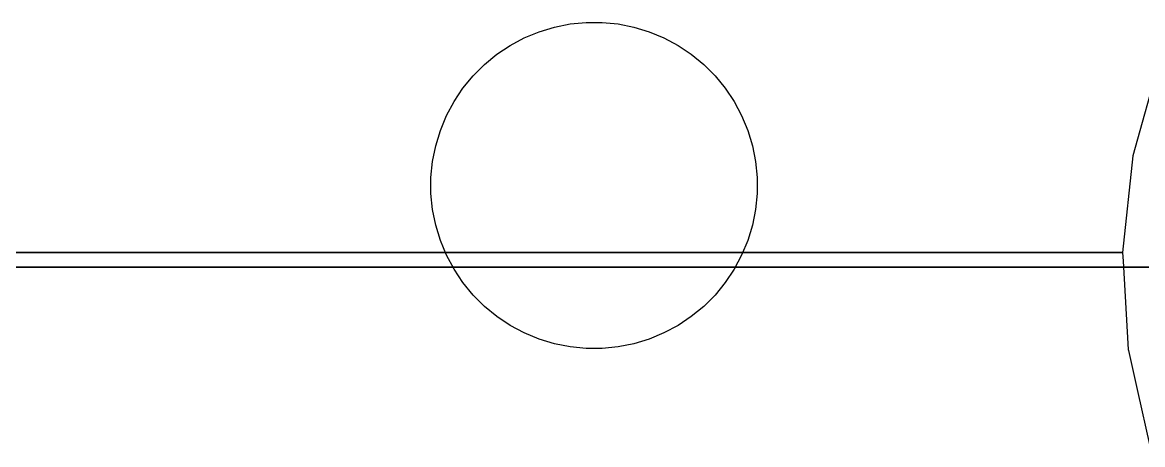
# Model space of a CAD drawing. Extents: x 124579 to 173950, y -108350 to -87650.
# Drawn here: x 164700 to 167444, y -90435 to -89400 of the extents above; entities that cross this region are included whole.
import ezdxf

# ---------------------------------------------------------------- set-up
doc = ezdxf.new("R2010")
doc.units = 0
doc.layers.add('L2D0_Cu1', color=1, linetype='CONTINUOUS')
doc.layers.add('L4D0_Cu2', color=2, linetype='CONTINUOUS')

msp = doc.modelspace()

# ---------------------------------------------------------------- linework, layer by layer
at = {"layer": 'L2D0_Cu1'}
msp.add_lwpolyline([(166080.373, -90199.518), (166041.308, -90195.671), (166002.808, -90188.013), (165965.244, -90176.618), (165928.978, -90161.596), (165894.359, -90143.091), (165861.72, -90121.283), (165831.376, -90096.38), (165803.62, -90068.624), (165778.717, -90038.28), (165756.909, -90005.641), (165738.404, -89971.022), (165723.382, -89934.756), (165711.987, -89897.192), (165704.329, -89858.692), (165700.482, -89819.627), (165700.482, -89780.373), (165704.329, -89741.308), (165711.987, -89702.808), (165723.382, -89665.244), (165738.404, -89628.978), (165756.909, -89594.359), (165778.717, -89561.72), (165803.62, -89531.376), (165831.376, -89503.62), (165861.72, -89478.717), (165894.359, -89456.909), (165928.978, -89438.404), (165965.244, -89423.382), (166002.808, -89411.987), (166041.308, -89404.329), (166080.373, -89400.482), (166119.627, -89400.482), (166158.692, -89404.329), (166197.192, -89411.987), (166234.756, -89423.382), (166271.022, -89438.404), (166305.641, -89456.909), (166338.28, -89478.717), (166368.624, -89503.62), (166396.38, -89531.376), (166421.283, -89561.72), (166443.091, -89594.359), (166461.596, -89628.978), (166476.618, -89665.244), (166488.013, -89702.808), (166495.671, -89741.308), (166499.518, -89780.373), (166499.518, -89819.627), (166495.671, -89858.692), (166488.013, -89897.192), (166476.618, -89934.756), (166461.596, -89971.022), (166443.091, -90005.641), (166421.283, -90038.28), (166396.38, -90068.624), (166368.624, -90096.38), (166338.28, -90121.283), (166305.641, -90143.091), (166271.022, -90161.596), (166234.756, -90176.618), (166197.192, -90188.013), (166158.692, -90195.671), (166119.627, -90199.518)], close=True, dxfattribs=at)
for points in [[(167484.051, -89497.428), (167420.309, -89727.272), (167394.963, -89964.44), (131707.393, -89964.44)], [(131707.393, -89964.44), (167394.963, -89964.44), (167396.169, -89985.347), (167408.694, -90202.562), (167409.137, -90204.526), (167409.137, -90204.529), (167432.36, -90307.577), (167461.131, -90435.245)]]:
    msp.add_lwpolyline(points, dxfattribs=at)
at = {"layer": 'L4D0_Cu2'}
msp.add_lwpolyline([(166080.373, -90199.518), (166041.308, -90195.671), (166002.808, -90188.013), (165965.244, -90176.618), (165928.978, -90161.596), (165894.359, -90143.091), (165861.72, -90121.283), (165831.376, -90096.38), (165803.62, -90068.624), (165778.717, -90038.28), (165756.909, -90005.641), (165738.404, -89971.022), (165723.382, -89934.756), (165711.987, -89897.192), (165704.329, -89858.692), (165700.482, -89819.627), (165700.482, -89780.373), (165704.329, -89741.308), (165711.987, -89702.808), (165723.382, -89665.244), (165738.404, -89628.978), (165756.909, -89594.359), (165778.717, -89561.72), (165803.62, -89531.376), (165831.376, -89503.62), (165861.72, -89478.717), (165894.359, -89456.909), (165928.978, -89438.404), (165965.244, -89423.382), (166002.808, -89411.987), (166041.308, -89404.329), (166080.373, -89400.482), (166119.627, -89400.482), (166158.692, -89404.329), (166197.192, -89411.987), (166234.756, -89423.382), (166271.022, -89438.404), (166305.641, -89456.909), (166338.28, -89478.717), (166368.624, -89503.62), (166396.38, -89531.376), (166421.283, -89561.72), (166443.091, -89594.359), (166461.596, -89628.978), (166476.618, -89665.244), (166488.013, -89702.808), (166495.671, -89741.308), (166499.518, -89780.373), (166499.518, -89819.627), (166495.671, -89858.692), (166488.013, -89897.192), (166476.618, -89934.756), (166461.596, -89971.022), (166443.091, -90005.641), (166421.283, -90038.28), (166396.38, -90068.624), (166368.624, -90096.38), (166338.28, -90121.283), (166305.641, -90143.091), (166271.022, -90161.596), (166234.756, -90176.618), (166197.192, -90188.013), (166158.692, -90195.671), (166119.627, -90199.518)], close=True, dxfattribs=at)
for points in [[(167484.051, -89497.428), (167420.309, -89727.272), (167394.963, -89964.44), (131707.393, -89964.44)], [(131707.393, -89964.44), (167394.963, -89964.44), (167396.169, -89985.347), (167408.694, -90202.562), (167409.137, -90204.526), (167409.137, -90204.529), (167432.36, -90307.577), (167461.131, -90435.245)], [(131682.576, -90000), (167544.532, -90000)], [(167544.532, -90000), (131682.576, -90000)]]:
    msp.add_lwpolyline(points, dxfattribs=at)

doc.saveas('drawing.dxf')
